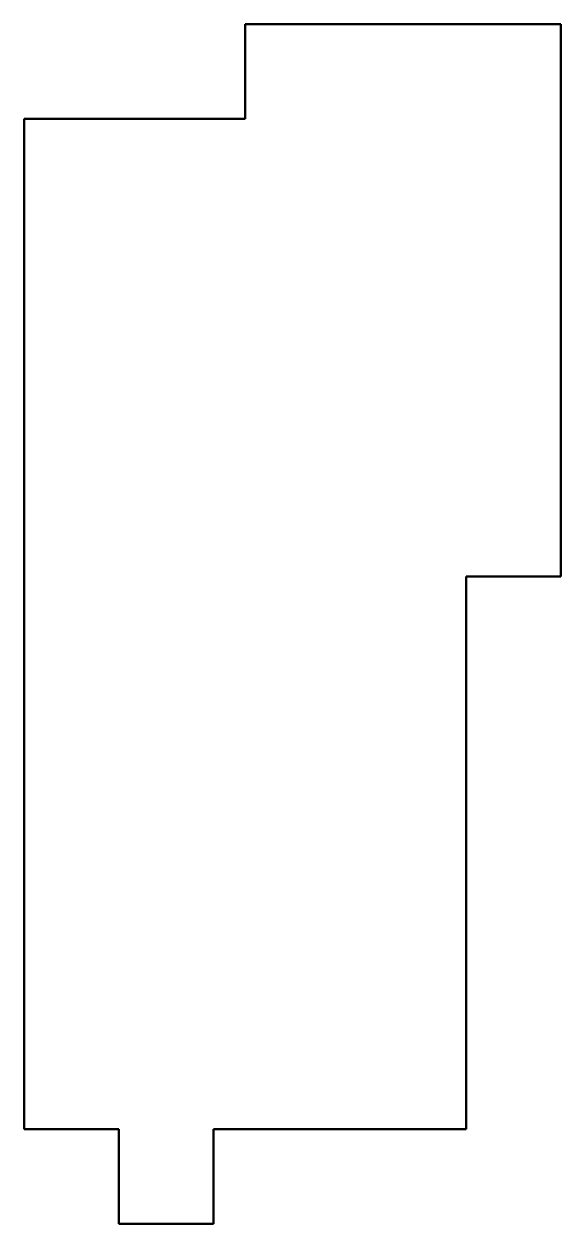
# Model space of a CAD drawing. Extents: x 124 to 158, y 68.7 to 144.7.
import ezdxf

# ---------------------------------------------------------------- set-up
doc = ezdxf.new("R2010")
doc.units = 0

msp = doc.modelspace()

# ---------------------------------------------------------------- linework, layer by layer
at = {"color": 7, "lineweight": 50}
for p, q in [((138.03334, 144.652252), (158.03334, 144.652252)), ((158.03334, 109.652252), (158.03334, 144.652252)), ((124.03334, 138.652252), (124.03334, 74.652252)), ((152.03334, 74.652252), (152.03334, 109.652252))]:
    msp.add_line(p, q, dxfattribs=at)
at = {"color": 7, "lineweight": 50, "ltscale": 0.15}
for p, q in [((138.03334, 138.652252), (138.03334, 144.652252)), ((152.03334, 109.652252), (158.03334, 109.652252)), ((124.03334, 74.652252), (130.03334, 74.652252)), ((130.03334, 74.652252), (130.03334, 68.652252)), ((136.03334, 68.652252), (136.03334, 74.652252)), ((130.03334, 68.652252), (136.03334, 68.652252))]:
    msp.add_line(p, q, dxfattribs=at)
at = {"color": 7, "lineweight": 50, "ltscale": 0.35}
msp.add_line((124.03334, 138.652252), (138.03334, 138.652252), dxfattribs=at)
at = {"color": 7, "lineweight": 50, "ltscale": 0.4}
msp.add_line((136.03334, 74.652252), (152.03334, 74.652252), dxfattribs=at)

doc.saveas('drawing.dxf')
